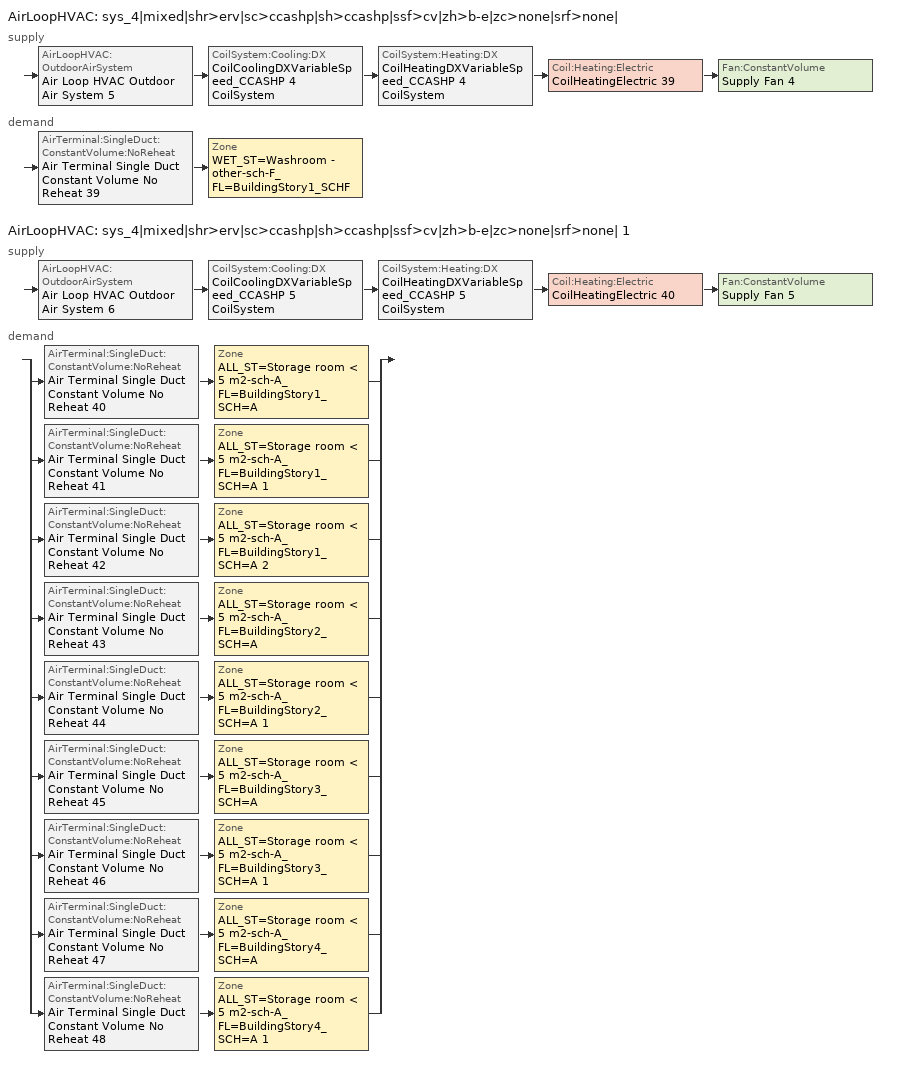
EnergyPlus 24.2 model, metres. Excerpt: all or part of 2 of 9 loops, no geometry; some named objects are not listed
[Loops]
AirLoopHVAC 'sys_4|mixed|shr>erv|sc>ccashp|sh>ccashp|ssf>cv|zh>b-e|zc>none|srf>none|'
 supply: AirLoopHVAC:OutdoorAirSystem 'Air Loop HVAC Outdoor Air System 5' > CoilSystem:Cooling:DX 'CoilCoolingDXVariableSpeed_CCASHP 4 CoilSystem' > CoilSystem:Heating:DX 'CoilHeatingDXVariableSpeed_CCASHP 4 CoilSystem' > Coil:Heating:Electric 'CoilHeatingElectric 39' > Fan:ConstantVolume 'Supply Fan 4'
 demand: AirTerminal:SingleDuct:ConstantVolume:NoReheat 'Air Terminal Single Duct Constant Volume No Reheat 39' > Zone 'WET_ST=Washroom - other-sch-F_FL=BuildingStory1_SCHF'
AirLoopHVAC 'sys_4|mixed|shr>erv|sc>ccashp|sh>ccashp|ssf>cv|zh>b-e|zc>none|srf>none| 1'
 supply: AirLoopHVAC:OutdoorAirSystem 'Air Loop HVAC Outdoor Air System 6' > CoilSystem:Cooling:DX 'CoilCoolingDXVariableSpeed_CCASHP 5 CoilSystem' > CoilSystem:Heating:DX 'CoilHeatingDXVariableSpeed_CCASHP 5 CoilSystem' > Coil:Heating:Electric 'CoilHeatingElectric 40' > Fan:ConstantVolume 'Supply Fan 5'
 demand: split
  | AirTerminal:SingleDuct:ConstantVolume:NoReheat 'Air Terminal Single Duct Constant Volume No Reheat 40' > Zone 'ALL_ST=Storage room < 5 m2-sch-A_FL=BuildingStory1_SCH=A'
  | AirTerminal:SingleDuct:ConstantVolume:NoReheat 'Air Terminal Single Duct Constant Volume No Reheat 41' > Zone 'ALL_ST=Storage room < 5 m2-sch-A_FL=BuildingStory1_SCH=A 1'
  | AirTerminal:SingleDuct:ConstantVolume:NoReheat 'Air Terminal Single Duct Constant Volume No Reheat 42' > Zone 'ALL_ST=Storage room < 5 m2-sch-A_FL=BuildingStory1_SCH=A 2'
  | AirTerminal:SingleDuct:ConstantVolume:NoReheat 'Air Terminal Single Duct Constant Volume No Reheat 43' > Zone 'ALL_ST=Storage room < 5 m2-sch-A_FL=BuildingStory2_SCH=A'
  | AirTerminal:SingleDuct:ConstantVolume:NoReheat 'Air Terminal Single Duct Constant Volume No Reheat 44' > Zone 'ALL_ST=Storage room < 5 m2-sch-A_FL=BuildingStory2_SCH=A 1'
  | AirTerminal:SingleDuct:ConstantVolume:NoReheat 'Air Terminal Single Duct Constant Volume No Reheat 45' > Zone 'ALL_ST=Storage room < 5 m2-sch-A_FL=BuildingStory3_SCH=A'
  | AirTerminal:SingleDuct:ConstantVolume:NoReheat 'Air Terminal Single Duct Constant Volume No Reheat 46' > Zone 'ALL_ST=Storage room < 5 m2-sch-A_FL=BuildingStory3_SCH=A 1'
  | AirTerminal:SingleDuct:ConstantVolume:NoReheat 'Air Terminal Single Duct Constant Volume No Reheat 47' > Zone 'ALL_ST=Storage room < 5 m2-sch-A_FL=BuildingStory4_SCH=A'
  | AirTerminal:SingleDuct:ConstantVolume:NoReheat 'Air Terminal Single Duct Constant Volume No Reheat 48' > Zone 'ALL_ST=Storage room < 5 m2-sch-A_FL=BuildingStory4_SCH=A 1'
[ZoneControl:Thermostat] Temperature Difference Between Cutout And Setpoint {deltaC}=0
Name | Zone or ZoneList | Control Type Schedule | Control 1
ALL_ST=Storage room < 5 m2-sch-A_FL=BuildingStory1_SCH=A Thermostat | ALL_ST=Storage room < 5 m2-sch-A_FL=BuildingStory1_SCH=A | ALL_ST=Storage room < 5 m2-sch-A_FL=BuildingStory1_SCH=A Thermostat Schedule | Space Function Storage room < 5 m2-sch-A Thermostat 21
ALL_ST=Storage room < 5 m2-sch-A_FL=BuildingStory1_SCH=A 1 Thermostat | ALL_ST=Storage room < 5 m2-sch-A_FL=BuildingStory1_SCH=A 1 | ALL_ST=Storage room < 5 m2-sch-A_FL=BuildingStory1_SCH=A 1 Thermostat Schedule | Space Function Storage room < 5 m2-sch-A Thermostat 24
ALL_ST=Storage room < 5 m2-sch-A_FL=BuildingStory1_SCH=A 2 Thermostat | ALL_ST=Storage room < 5 m2-sch-A_FL=BuildingStory1_SCH=A 2 | ALL_ST=Storage room < 5 m2-sch-A_FL=BuildingStory1_SCH=A 2 Thermostat Schedule | Space Function Storage room < 5 m2-sch-A Thermostat 27
ALL_ST=Storage room < 5 m2-sch-A_FL=BuildingStory2_SCH=A Thermostat | ALL_ST=Storage room < 5 m2-sch-A_FL=BuildingStory2_SCH=A | ALL_ST=Storage room < 5 m2-sch-A_FL=BuildingStory2_SCH=A Thermostat Schedule | Space Function Storage room < 5 m2-sch-A Thermostat 22
ALL_ST=Storage room < 5 m2-sch-A_FL=BuildingStory2_SCH=A 1 Thermostat | ALL_ST=Storage room < 5 m2-sch-A_FL=BuildingStory2_SCH=A 1 | ALL_ST=Storage room < 5 m2-sch-A_FL=BuildingStory2_SCH=A 1 Thermostat Schedule | Space Function Storage room < 5 m2-sch-A Thermostat 23
ALL_ST=Storage room < 5 m2-sch-A_FL=BuildingStory3_SCH=A Thermostat | ALL_ST=Storage room < 5 m2-sch-A_FL=BuildingStory3_SCH=A | ALL_ST=Storage room < 5 m2-sch-A_FL=BuildingStory3_SCH=A Thermostat Schedule | Space Function Storage room < 5 m2-sch-A Thermostat 19
ALL_ST=Storage room < 5 m2-sch-A_FL=BuildingStory3_SCH=A 1 Thermostat | ALL_ST=Storage room < 5 m2-sch-A_FL=BuildingStory3_SCH=A 1 | ALL_ST=Storage room < 5 m2-sch-A_FL=BuildingStory3_SCH=A 1 Thermostat Schedule | Space Function Storage room < 5 m2-sch-A Thermostat 25
ALL_ST=Storage room < 5 m2-sch-A_FL=BuildingStory4_SCH=A Thermostat | ALL_ST=Storage room < 5 m2-sch-A_FL=BuildingStory4_SCH=A | ALL_ST=Storage room < 5 m2-sch-A_FL=BuildingStory4_SCH=A Thermostat Schedule | Space Function Storage room < 5 m2-sch-A Thermostat 20
ALL_ST=Storage room < 5 m2-sch-A_FL=BuildingStory4_SCH=A 1 Thermostat | ALL_ST=Storage room < 5 m2-sch-A_FL=BuildingStory4_SCH=A 1 | ALL_ST=Storage room < 5 m2-sch-A_FL=BuildingStory4_SCH=A 1 Thermostat Schedule | Space Function Storage room < 5 m2-sch-A Thermostat 26
WET_ST=Washroom - other-sch-F_FL=BuildingStory1_SCHF Thermostat | WET_ST=Washroom - other-sch-F_FL=BuildingStory1_SCHF | WET_ST=Washroom - other-sch-F_FL=BuildingStory1_SCHF Thermostat Schedule | Space Function Washroom - other-sch-F Thermostat 3
[ThermostatSetpoint:DualSetpoint]
Name | Heating Setpoint Temperature Schedule | Cooling Setpoint Temperature Schedule
Space Function Storage room < 5 m2-sch-A Thermostat 21; Space Function Storage room < 5 m2-sch-A Thermostat 24; Space Function Storage room < 5 m2-sch-A Thermostat 27; Space Function Storage room < 5 m2-sch-A Thermostat 22; Space Function Storage room < 5 m2-sch-A Thermostat 23; Space Function Storage room < 5 m2-sch-A Thermostat 19; Space Function Storage room < 5 m2-sch-A Thermostat 25; Space Function Storage room < 5 m2-sch-A Thermostat 20; Space Function Storage room < 5 m2-sch-A Thermostat 26 | NECB-A-Thermostat Setpoint-Heating | NECB-A-Thermostat Setpoint-Cooling
Space Function Washroom - other-sch-F Thermostat 3 | NECB-F-Thermostat Setpoint-Heating | NECB-F-Thermostat Setpoint-Cooling
[AirTerminal:SingleDuct:ConstantVolume:NoReheat] Availability Schedule=Always On Discrete; Maximum Air Flow Rate {m3/s}=AutoSize
Air Terminal Single Duct Constant Volume No Reheat 40; Air Terminal Single Duct Constant Volume No Reheat 41; Air Terminal Single Duct Constant Volume No Reheat 42; Air Terminal Single Duct Constant Volume No Reheat 43; Air Terminal Single Duct Constant Volume No Reheat 44; Air Terminal Single Duct Constant Volume No Reheat 45; Air Terminal Single Duct Constant Volume No Reheat 46; Air Terminal Single Duct Constant Volume No Reheat 47; Air Terminal Single Duct Constant Volume No Reheat 48; Air Terminal Single Duct Constant Volume No Reheat 39
[ZoneHVAC:Baseboard:Convective:Electric] Availability Schedule=Always On Discrete; Heating Design Capacity {W}=Autosize; Efficiency=1
ZoneHVACBaseboardConvectiveElectric 39; ZoneHVACBaseboardConvectiveElectric 40; ZoneHVACBaseboardConvectiveElectric 41; ZoneHVACBaseboardConvectiveElectric 42; ZoneHVACBaseboardConvectiveElectric 43; ZoneHVACBaseboardConvectiveElectric 44; ZoneHVACBaseboardConvectiveElectric 45; ZoneHVACBaseboardConvectiveElectric 46; ZoneHVACBaseboardConvectiveElectric 47; ZoneHVACBaseboardConvectiveElectric 38
[Zone equipment]
ALL_ST=Storage room < 5 m2-sch-A_FL=BuildingStory1_SCH=A: Air Terminal Single Duct Constant Volume No Reheat 40, ZoneHVACBaseboardConvectiveElectric 39
ALL_ST=Storage room < 5 m2-sch-A_FL=BuildingStory1_SCH=A 1: Air Terminal Single Duct Constant Volume No Reheat 41, ZoneHVACBaseboardConvectiveElectric 40
ALL_ST=Storage room < 5 m2-sch-A_FL=BuildingStory1_SCH=A 2: Air Terminal Single Duct Constant Volume No Reheat 42, ZoneHVACBaseboardConvectiveElectric 41
ALL_ST=Storage room < 5 m2-sch-A_FL=BuildingStory2_SCH=A: Air Terminal Single Duct Constant Volume No Reheat 43, ZoneHVACBaseboardConvectiveElectric 42
ALL_ST=Storage room < 5 m2-sch-A_FL=BuildingStory2_SCH=A 1: Air Terminal Single Duct Constant Volume No Reheat 44, ZoneHVACBaseboardConvectiveElectric 43
ALL_ST=Storage room < 5 m2-sch-A_FL=BuildingStory3_SCH=A: Air Terminal Single Duct Constant Volume No Reheat 45, ZoneHVACBaseboardConvectiveElectric 44
ALL_ST=Storage room < 5 m2-sch-A_FL=BuildingStory3_SCH=A 1: Air Terminal Single Duct Constant Volume No Reheat 46, ZoneHVACBaseboardConvectiveElectric 45
ALL_ST=Storage room < 5 m2-sch-A_FL=BuildingStory4_SCH=A: Air Terminal Single Duct Constant Volume No Reheat 47, ZoneHVACBaseboardConvectiveElectric 46
ALL_ST=Storage room < 5 m2-sch-A_FL=BuildingStory4_SCH=A 1: Air Terminal Single Duct Constant Volume No Reheat 48, ZoneHVACBaseboardConvectiveElectric 47
WET_ST=Washroom - other-sch-F_FL=BuildingStory1_SCHF: Air Terminal Single Duct Constant Volume No Reheat 39, ZoneHVACBaseboardConvectiveElectric 38
[Sizing:Zone] Zone Cooling Design Supply Air Temperature Input Method=TemperatureDifference; Zone Cooling Design Supply Air Temperature {C}=13; Zone Cooling Design Supply Air Temperature Difference {deltaC}=11; Zone Heating Design Supply Air Temperature Input Method=TemperatureDifference; Zone Heating Design Supply Air Temperature {C}=43; Zone Heating Design Supply Air Temperature Difference {deltaC}=21; Zone Cooling Design Supply Air Humidity Ratio {kgWater/kgDryAir}=0.0085; Zone Heating Design Supply Air Humidity Ratio {kgWater/kgDryAir}=0.008; Zone Heating Sizing Factor=1.3; Zone Cooling Sizing Factor=1.1; Cooling Design Air Flow Method=DesignDay; Cooling Design Air Flow Rate {m3/s}=0; Cooling Minimum Air Flow per Zone Floor Area {m3/s-m2}=0.000762; Cooling Minimum Air Flow {m3/s}=0; Cooling Minimum Air Flow Fraction=0; Heating Design Air Flow Method=DesignDay; Heating Design Air Flow Rate {m3/s}=0; Heating Maximum Air Flow per Zone Floor Area {m3/s-m2}=0.002032; Heating Maximum Air Flow {m3/s}=0.141576; Heating Maximum Air Flow Fraction=0.3; Account for Dedicated Outdoor Air System=No; Zone Load Sizing Method=Sensible Load Only No Latent Load; Zone Latent Cooling Design Supply Air Humidity Ratio Input Method=HumidityRatioDifference; Zone Cooling Design Supply Air Humidity Ratio Difference {kgWater/kgDryAir}=0.005; Zone Latent Heating Design Supply Air Humidity Ratio Input Method=HumidityRatioDifference; Zone Humidification Design Supply Air Humidity Ratio Difference {kgWater/kgDryAir}=0.005; Type of Space Sum to Use=Coincident
Name | Design Specification Outdoor Air Object
ALL_ST=Storage room < 5 m2-sch-A_FL=BuildingStory1_SCH=A | ALL_ST=Storage room < 5 m2-sch-A_FL=BuildingStory1_SCH=A DSOA Space List
ALL_ST=Storage room < 5 m2-sch-A_FL=BuildingStory1_SCH=A 1 | ALL_ST=Storage room < 5 m2-sch-A_FL=BuildingStory1_SCH=A 1 DSOA Space List
ALL_ST=Storage room < 5 m2-sch-A_FL=BuildingStory1_SCH=A 2 | ALL_ST=Storage room < 5 m2-sch-A_FL=BuildingStory1_SCH=A 2 DSOA Space List
ALL_ST=Storage room < 5 m2-sch-A_FL=BuildingStory2_SCH=A | ALL_ST=Storage room < 5 m2-sch-A_FL=BuildingStory2_SCH=A DSOA Space List
ALL_ST=Storage room < 5 m2-sch-A_FL=BuildingStory2_SCH=A 1 | ALL_ST=Storage room < 5 m2-sch-A_FL=BuildingStory2_SCH=A 1 DSOA Space List
ALL_ST=Storage room < 5 m2-sch-A_FL=BuildingStory3_SCH=A | ALL_ST=Storage room < 5 m2-sch-A_FL=BuildingStory3_SCH=A DSOA Space List
ALL_ST=Storage room < 5 m2-sch-A_FL=BuildingStory3_SCH=A 1 | ALL_ST=Storage room < 5 m2-sch-A_FL=BuildingStory3_SCH=A 1 DSOA Space List
ALL_ST=Storage room < 5 m2-sch-A_FL=BuildingStory4_SCH=A | ALL_ST=Storage room < 5 m2-sch-A_FL=BuildingStory4_SCH=A DSOA Space List
ALL_ST=Storage room < 5 m2-sch-A_FL=BuildingStory4_SCH=A 1 | ALL_ST=Storage room < 5 m2-sch-A_FL=BuildingStory4_SCH=A 1 DSOA Space List
WET_ST=Washroom - other-sch-F_FL=BuildingStory1_SCHF | WET_ST=Washroom - other-sch-F_FL=BuildingStory1_SCHF DSOA Space List
[Controller:MechanicalVentilation] Demand Controlled Ventilation=No; System Outdoor Air Method=ZoneSum
Name | Availability Schedule | Zone or ZoneList Name 1 | Design Specification Outdoor Air Object Name 1 | Zone or ZoneList Name 2 | Design Specification Outdoor Air Object Name 2 | Zone or ZoneList Name 3 | Design Specification Outdoor Air Object Name 3 | Zone or ZoneList Name 4 | Design Specification Outdoor Air Object Name 4 | Zone or ZoneList Name 5 | Design Specification Outdoor Air Object Name 5 | Zone or ZoneList Name 6 | Design Specification Outdoor Air Object Name 6 | Zone or ZoneList Name 7 | Design Specification Outdoor Air Object Name 7 | Zone or ZoneList Name 8 | Design Specification Outdoor Air Object Name 8 | Zone or ZoneList Name 9 | Design Specification Outdoor Air Object Name 9
Controller Mechanical Ventilation 6 | sys_4|mixed|shr>none|sc>ccashp|sh>ccashp|ssf>cv|zh>b-e|zc>none|srf>none| 1 Occ Sch | ALL_ST=Storage room < 5 m2-sch-A_FL=BuildingStory1_SCH=A | Space Function Storage room < 5 m2-sch-A Ventilation | ALL_ST=Storage room < 5 m2-sch-A_FL=BuildingStory1_SCH=A 1 | Space Function Storage room < 5 m2-sch-A Ventilation | ALL_ST=Storage room < 5 m2-sch-A_FL=BuildingStory1_SCH=A 2 | Space Function Storage room < 5 m2-sch-A Ventilation | ALL_ST=Storage room < 5 m2-sch-A_FL=BuildingStory2_SCH=A | Space Function Storage room < 5 m2-sch-A Ventilation | ALL_ST=Storage room < 5 m2-sch-A_FL=BuildingStory2_SCH=A 1 | Space Function Storage room < 5 m2-sch-A Ventilation | ALL_ST=Storage room < 5 m2-sch-A_FL=BuildingStory3_SCH=A | Space Function Storage room < 5 m2-sch-A Ventilation | ALL_ST=Storage room < 5 m2-sch-A_FL=BuildingStory3_SCH=A 1 | Space Function Storage room < 5 m2-sch-A Ventilation | ALL_ST=Storage room < 5 m2-sch-A_FL=BuildingStory4_SCH=A | Space Function Storage room < 5 m2-sch-A Ventilation | ALL_ST=Storage room < 5 m2-sch-A_FL=BuildingStory4_SCH=A 1 | Space Function Storage room < 5 m2-sch-A Ventilation
Controller Mechanical Ventilation 5 | sys_4|mixed|shr>none|sc>ccashp|sh>ccashp|ssf>cv|zh>b-e|zc>none|srf>none| Occ Sch | WET_ST=Washroom - other-sch-F_FL=BuildingStory1_SCHF | Space Function Washroom - other-sch-F Ventilation
[DesignSpecification:OutdoorAir] Outdoor Air Method=Sum; Outdoor Air Flow per Zone {m3/s}=0; Outdoor Air Flow Air Changes per Hour {1/hr}=0
Name | Outdoor Air Flow per Person {m3/s-person} | Outdoor Air Flow per Zone Floor Area {m3/s-m2}
Space Function Storage room < 5 m2-sch-A Ventilation | 0.00507815 | 0.0003048
Space Function Washroom - other-sch-F Ventilation | 0 | 0.00508
[DesignSpecification:OutdoorAir:SpaceList]
Name | Space Name 1 | Space Design Specification Outdoor Air Object Name 1
ALL_ST=Storage room < 5 m2-sch-A_FL=BuildingStory1_SCH=A DSOA Space List | LaundryRoomFlr1 | Space Function Storage room < 5 m2-sch-A Ventilation
ALL_ST=Storage room < 5 m2-sch-A_FL=BuildingStory1_SCH=A 1 DSOA Space List | FrontStorageFlr1 | Space Function Storage room < 5 m2-sch-A Ventilation
ALL_ST=Storage room < 5 m2-sch-A_FL=BuildingStory1_SCH=A 2 DSOA Space List | RearStorageFlr1 | Space Function Storage room < 5 m2-sch-A Ventilation
ALL_ST=Storage room < 5 m2-sch-A_FL=BuildingStory2_SCH=A DSOA Space List | RearStorageFlr2 | Space Function Storage room < 5 m2-sch-A Ventilation
ALL_ST=Storage room < 5 m2-sch-A_FL=BuildingStory2_SCH=A 1 DSOA Space List | FrontStorageFlr2 | Space Function Storage room < 5 m2-sch-A Ventilation
ALL_ST=Storage room < 5 m2-sch-A_FL=BuildingStory3_SCH=A DSOA Space List | FrontStorageFlr3 | Space Function Storage room < 5 m2-sch-A Ventilation
ALL_ST=Storage room < 5 m2-sch-A_FL=BuildingStory3_SCH=A 1 DSOA Space List | RearStorageFlr3 | Space Function Storage room < 5 m2-sch-A Ventilation
ALL_ST=Storage room < 5 m2-sch-A_FL=BuildingStory4_SCH=A DSOA Space List | FrontStorageFlr4 | Space Function Storage room < 5 m2-sch-A Ventilation
ALL_ST=Storage room < 5 m2-sch-A_FL=BuildingStory4_SCH=A 1 DSOA Space List | RearStorageFlr4 | Space Function Storage room < 5 m2-sch-A Ventilation
WET_ST=Washroom - other-sch-F_FL=BuildingStory1_SCHF DSOA Space List | RestroomFlr1 | Space Function Washroom - other-sch-F Ventilation
[Coil:Heating:Electric] Availability Schedule=Always On Discrete; Efficiency=1; Nominal Capacity {W}=Autosize
CoilHeatingElectric 39; CoilHeatingElectric 40
[AirLoopHVAC] Design Supply Air Flow Rate {m3/s}=AutoSize; Design Return Air Flow Fraction of Supply Air Flow=1
sys_4|mixed|shr>erv|sc>ccashp|sh>ccashp|ssf>cv|zh>b-e|zc>none|srf>none|; sys_4|mixed|shr>erv|sc>ccashp|sh>ccashp|ssf>cv|zh>b-e|zc>none|srf>none| 1
[Sizing:System] Type of Load to Size On=Sensible; Design Outdoor Air Flow Rate {m3/s}=Autosize; Central Heating Maximum System Air Flow Ratio=1; Preheat Design Temperature {C}=7; Preheat Design Humidity Ratio {kgWater/kgDryAir}=0.008; Precool Design Temperature {C}=13; Precool Design Humidity Ratio {kgWater/kgDryAir}=0.008; Central Cooling Design Supply Air Temperature {C}=13; Central Heating Design Supply Air Temperature {C}=43; Type of Zone Sum to Use=NonCoincident; 100% Outdoor Air in Cooling=No; 100% Outdoor Air in Heating=No; Central Cooling Design Supply Air Humidity Ratio {kgWater/kgDryAir}=0.0085; Central Heating Design Supply Air Humidity Ratio {kgWater/kgDryAir}=0.008; Cooling Supply Air Flow Rate Method=DesignDay; Cooling Supply Air Flow Rate {m3/s}=0; Cooling Supply Air Flow Rate Per Floor Area {m3/s-m2}=0.00996765; Cooling Fraction of Autosized Cooling Supply Air Flow Rate=1; Cooling Supply Air Flow Rate Per Unit Cooling Capacity {m3/s-W}=3.94755e-05; Heating Supply Air Flow Rate Method=DesignDay; Heating Supply Air Flow Rate {m3/s}=0; Heating Supply Air Flow Rate Per Floor Area {m3/s-m2}=0.00996765; Heating Fraction of Autosized Heating Supply Air Flow Rate=1; Heating Fraction of Autosized Cooling Supply Air Flow Rate=1; Heating Supply Air Flow Rate Per Unit Heating Capacity {m3/s-W}=3.15882e-05; System Outdoor Air Method=ZoneSum; Zone Maximum Outdoor Air Fraction=1; Cooling Design Capacity Method=CoolingDesignCapacity; Cooling Design Capacity {W}=Autosize; Cooling Design Capacity Per Floor Area {W/m2}=234.7; Fraction of Autosized Cooling Design Capacity=1; Heating Design Capacity Method=HeatingDesignCapacity; Heating Design Capacity {W}=Autosize; Heating Design Capacity Per Floor Area {W/m2}=157; Fraction of Autosized Heating Design Capacity=1; Central Cooling Capacity Control Method=OnOff; Occupant Diversity=Autosize
sys_4|mixed|shr>erv|sc>ccashp|sh>ccashp|ssf>cv|zh>b-e|zc>none|srf>none|; sys_4|mixed|shr>erv|sc>ccashp|sh>ccashp|ssf>cv|zh>b-e|zc>none|srf>none| 1
[Controller:OutdoorAir] Minimum Outdoor Air Flow Rate {m3/s}=Autosize; Maximum Outdoor Air Flow Rate {m3/s}=Autosize; Economizer Control Action Type=ModulateFlow; Lockout Type=NoLockout; Minimum Limit Type=FixedMinimum; High Humidity Control=No; High Humidity Outdoor Air Flow Ratio=1; Control High Indoor Humidity Based on Outdoor Humidity Ratio=Yes; Heat Recovery Bypass Control Type=BypassWhenOAFlowGreaterThanMinimum; Economizer Operation Staging=InterlockedWithMechanicalCooling
Name | Economizer Control Type | Economizer Maximum Limit Dry-Bulb Temperature {C} | Economizer Maximum Limit Enthalpy {J/kg} | Economizer Minimum Limit Dry-Bulb Temperature {C} | Minimum Outdoor Air Schedule | Mechanical Ventilation Controller
Controller Outdoor Air 5 | NoEconomizer | 28 | 64000 | -100 | sys_4|mixed|shr>none|sc>ccashp|sh>ccashp|ssf>cv|zh>b-e|zc>none|srf>none| Occ Sch | Controller Mechanical Ventilation 5
Controller Outdoor Air 6 | DifferentialEnthalpy |  |  |  | sys_4|mixed|shr>none|sc>ccashp|sh>ccashp|ssf>cv|zh>b-e|zc>none|srf>none| 1 Occ Sch | Controller Mechanical Ventilation 6
[HeatExchanger:AirToAir:SensibleAndLatent] Availability Schedule=Always On Discrete; Nominal Supply Air Flow Rate {m3/s}=Autosize; Sensible Effectiveness at 100% Heating Air Flow=0.5; Latent Effectiveness at 100% Heating Air Flow=0.5; Sensible Effectiveness at 100% Cooling Air Flow=0.5; Latent Effectiveness at 100% Cooling Air Flow=0.5; Supply Air Outlet Temperature Control=Yes; Heat Exchanger Type=Rotary; Frost Control Type=ExhaustOnly; Threshold Temperature {C}=-23.3; Initial Defrost Time Fraction=0.167; Rate of Defrost Time Fraction Increase {1/K}=1.44; Economizer Lockout=Yes
Name | Nominal Electric Power {W} | Sensible Effectiveness of Heating Air Flow Curve | Latent Effectiveness of Heating Air Flow Curve | Sensible Effectiveness of Cooling Air Flow Curve | Latent Effectiveness of Cooling Air Flow Curve
sys_4|mixed|shr>none|sc>ccashp|sh>ccashp|ssf>cv|zh>b-e|zc>none|srf>none| ERV | 168.865 | sys_4|mixed|shr>none|sc>ccashp|sh>ccashp|ssf>cv|zh>b-e|zc>none|srf>none| ERV_SensHeatEff 1 | sys_4|mixed|shr>none|sc>ccashp|sh>ccashp|ssf>cv|zh>b-e|zc>none|srf>none| ERV_LatHeatEff 1 | sys_4|mixed|shr>none|sc>ccashp|sh>ccashp|ssf>cv|zh>b-e|zc>none|srf>none| ERV_SensCoolEff 1 | sys_4|mixed|shr>none|sc>ccashp|sh>ccashp|ssf>cv|zh>b-e|zc>none|srf>none| ERV_LatCoolEff 1
sys_4|mixed|shr>none|sc>ccashp|sh>ccashp|ssf>cv|zh>b-e|zc>none|srf>none| 1 ERV | 108.246 | sys_4|mixed|shr>none|sc>ccashp|sh>ccashp|ssf>cv|zh>b-e|zc>none|srf>none| 1 ERV_SensHeatEff 1 | sys_4|mixed|shr>none|sc>ccashp|sh>ccashp|ssf>cv|zh>b-e|zc>none|srf>none| 1 ERV_LatHeatEff 1 | sys_4|mixed|shr>none|sc>ccashp|sh>ccashp|ssf>cv|zh>b-e|zc>none|srf>none| 1 ERV_SensCoolEff 1 | sys_4|mixed|shr>none|sc>ccashp|sh>ccashp|ssf>cv|zh>b-e|zc>none|srf>none| 1 ERV_LatCoolEff 1
[SetpointManager:OutdoorAirPretreat] Control Variable=Temperature; Minimum Setpoint Temperature {C}=-99; Maximum Setpoint Temperature {C}=99; Minimum Setpoint Humidity Ratio {kgWater/kgDryAir}=1e-05; Maximum Setpoint Humidity Ratio {kgWater/kgDryAir}=1
Name | Setpoint Node or NodeList
Setpoint Manager Outdoor Air Pretreat 5 | sys_4|mixed|shr>none|sc>ccashp|sh>ccashp|ssf>cv|zh>b-e|zc>none|srf>none| ERV Primary Outlet Air Node
Setpoint Manager Outdoor Air Pretreat 6 | sys_4|mixed|shr>none|sc>ccashp|sh>ccashp|ssf>cv|zh>b-e|zc>none|srf>none| 1 ERV Primary Outlet Air Node
[SetpointManager:MixedAir] Control Variable=Temperature
Name | Setpoint Node or NodeList
sys_4|mixed|shr>erv|sc>ccashp|sh>ccashp|ssf>cv|zh>b-e|zc>none|srf>none| Mixed Air Node OS Default SPM | sys_4|mixed|shr>erv|sc>ccashp|sh>ccashp|ssf>cv|zh>b-e|zc>none|srf>none| Mixed Air Node
CoilCoolingDXVariableSpeed_CCASHP 4 Outlet Air Node OS Default SPM | CoilCoolingDXVariableSpeed_CCASHP 4 Outlet Air Node
CoilHeatingDXVariableSpeed_CCASHP 4 Outlet Air Node OS Default SPM | CoilHeatingDXVariableSpeed_CCASHP 4 Outlet Air Node
CoilHeatingElectric 39 Outlet Air Node OS Default SPM | CoilHeatingElectric 39 Outlet Air Node
sys_4|mixed|shr>erv|sc>ccashp|sh>ccashp|ssf>cv|zh>b-e|zc>none|srf>none| 1 Mixed Air Node OS Default SPM | sys_4|mixed|shr>erv|sc>ccashp|sh>ccashp|ssf>cv|zh>b-e|zc>none|srf>none| 1 Mixed Air Node
CoilCoolingDXVariableSpeed_CCASHP 5 Outlet Air Node OS Default SPM | CoilCoolingDXVariableSpeed_CCASHP 5 Outlet Air Node
CoilHeatingDXVariableSpeed_CCASHP 5 Outlet Air Node OS Default SPM | CoilHeatingDXVariableSpeed_CCASHP 5 Outlet Air Node
CoilHeatingElectric 40 Outlet Air Node OS Default SPM | CoilHeatingElectric 40 Outlet Air Node
[CoilSystem:Cooling:DX]
Name | Cooling Coil
CoilCoolingDXVariableSpeed_CCASHP 4 CoilSystem | CoilCoolingDXVariableSpeed_CCASHP 4
CoilCoolingDXVariableSpeed_CCASHP 5 CoilSystem | CoilCoolingDXVariableSpeed_CCASHP 5
[Coil:Cooling:DX:VariableSpeed] Number of Speeds=1; Nominal Speed Level=1; Rated Air Flow Rate At Selected Nominal Speed Level {m3/s}=AutoSize; Nominal Time for Condensate to Begin Leaving the Coil {s}=0; Initial Moisture Evaporation Rate Divided by Steady-State AC Latent Capacity=0; Maximum Cycling Rate {cycles/hr}=2.5; Latent Capacity Time Constant {s}=60; Fan Delay Time {s}=60; Energy Part Load Fraction Curve=Mitsubishi Hyper Heating VRF Outdoor Unit CPLFFPLR curve; Condenser Type=AirCooled; Evaporative Condenser Pump Rated Power Consumption {W}=0; Crankcase Heater Capacity {W}=1e-06; Maximum Outdoor Dry-Bulb Temperature for Crankcase Heater Operation {C}=10; Minimum Outdoor Dry-Bulb Temperature for Compressor Operation {C}=-25; Basin Heater Capacity {W/K}=0; Basin Heater Setpoint Temperature {C}=2; Speed Reference Unit Gross Rated Total Cooling Capacity 1 {W}=8914.19; Speed Reference Unit Gross Rated Sensible Heat Ratio 1=0.79; Speed Reference Unit Rated Air Flow Rate 1 {m3/s}=0.944; Speed Rated Evaporator Fan Power Per Volume Flow Rate 2017 1 {W/(m3/s)}=773.3; Speed Rated Evaporator Fan Power Per Volume Flow Rate 2023 1 {W/(m3/s)}=934.4; Speed Total Cooling Capacity Function of Temperature Curve Name 1=Mitsubishi Hyper Heating VRF Outdoor Unit CCAPFT curve; Speed Total Cooling Capacity Function of Air Flow Fraction Curve Name 1=Mitsubishi Hyper Heating VRF Outdoor Unit CCAPFFF curve; Speed Energy Input Ratio Function of Temperature Curve Name 1=Mitsubishi Hyper Heating VRF Outdoor Unit CEIRFT curve; Speed Energy Input Ratio Function of Air Flow Fraction Curve Name 1=Mitsubishi Hyper Heating VRF Outdoor Unit CEIRFFF curve
Name | Gross Rated Total Cooling Capacity At Selected Nominal Speed Level {W} | Speed Reference Unit Gross Rated Cooling COP 1 {W/W}
CoilCoolingDXVariableSpeed_CCASHP 4 | 6292.68 | 3.96
CoilCoolingDXVariableSpeed_CCASHP 5 | 26542.8 | 4.73
[CoilSystem:Heating:DX]
Name | Heating Coil
CoilHeatingDXVariableSpeed_CCASHP 4 CoilSystem | CoilHeatingDXVariableSpeed_CCASHP 4
CoilHeatingDXVariableSpeed_CCASHP 5 CoilSystem | CoilHeatingDXVariableSpeed_CCASHP 5
[Coil:Heating:DX:VariableSpeed] Number of Speeds=1; Nominal Speed Level=1; Rated Air Flow Rate At Selected Nominal Speed Level {m3/s}=AutoSize; Energy Part Load Fraction Curve=Mitsubishi Hyper Heating VRF Outdoor Unit HPLFFPLR curve; Defrost Energy Input Ratio Function of Temperature Curve=Mitsubishi Hyper Heating VRF Outdoor Unit Defrost HEIRFT curve; Minimum Outdoor Dry-Bulb Temperature for Compressor Operation {C}=-25; Maximum Outdoor Dry-Bulb Temperature for Defrost Operation {C}=5; Crankcase Heater Capacity {W}=1e-06; Maximum Outdoor Dry-Bulb Temperature for Crankcase Heater Operation {C}=10; Defrost Strategy=ReverseCycle; Defrost Control=OnDemand; Defrost Time Period Fraction=0.166667; Resistive Defrost Heater Capacity {W}=AutoSize; Speed Reference Unit Gross Rated Heating Capacity 1 {W}=9124.85; Speed Reference Unit Rated Air Flow Rate 1 {m3/s}=0.653; Speed Rated Supply Air Fan Power Per Volume Flow Rate 2017 1 {W/(m3/s)}=773.3; Speed Rated Supply Air Fan Power Per Volume Flow Rate 2023 1 {W/(m3/s)}=934.4; Speed Heating Capacity Function of Temperature Curve Name 1=Mitsubishi Hyper Heating VRF Outdoor Unit HCAPFT curve; Speed Total  Heating Capacity Function of Air Flow Fraction Curve Name 1=Mitsubishi Hyper Heating VRF Outdoor Unit HCAPFFF curve; Speed Energy Input Ratio Function of Temperature Curve Name 1=Mitsubishi Hyper Heating VRF Outdoor Unit HEIRFT curve; Speed Energy Input Ratio Function of Air Flow Fraction Curve Name 1=Mitsubishi Hyper Heating VRF Outdoor Unit HEIRFFF curve
Name | Rated Heating Capacity At Selected Nominal Speed Level {W} | Speed Reference Unit Gross Rated Heating COP 1 {W/W}
CoilHeatingDXVariableSpeed_CCASHP 4 | 6292.68 | 4.26071
CoilHeatingDXVariableSpeed_CCASHP 5 | 26542.8 | 4.88233
[Fan:ConstantVolume] Fan Total Efficiency=0.39975; Pressure Rise {Pa}=640; Maximum Flow Rate {m3/s}=AutoSize; Motor Efficiency=0.615; Motor In Airstream Fraction=1
Name | Availability Schedule
Supply Fan 4 | sys_4|mixed|shr>none|sc>ccashp|sh>ccashp|ssf>cv|zh>b-e|zc>none|srf>none| Occ Sch
Supply Fan 5 | sys_4|mixed|shr>none|sc>ccashp|sh>ccashp|ssf>cv|zh>b-e|zc>none|srf>none| 1 Occ Sch
[SetpointManager:SingleZone:Reheat] Control Variable=Temperature; Minimum Supply Air Temperature {C}=13; Maximum Supply Air Temperature {C}=43
Name | Control Zone | Setpoint Node or NodeList
Setpoint Manager Single Zone Reheat 4 | WET_ST=Washroom - other-sch-F_FL=BuildingStory1_SCHF | sys_4|mixed|shr>erv|sc>ccashp|sh>ccashp|ssf>cv|zh>b-e|zc>none|srf>none| Supply Outlet Node
Setpoint Manager Single Zone Reheat 5 | ALL_ST=Storage room < 5 m2-sch-A_FL=BuildingStory3_SCH=A | sys_4|mixed|shr>erv|sc>ccashp|sh>ccashp|ssf>cv|zh>b-e|zc>none|srf>none| 1 Supply Outlet Node
[Schedule:Day:Interval]
NECB-A-Thermostat Setpoint-Heating Sun|Hol Day; NECB-A-Thermostat Setpoint-Heating Sat Day: No, 24:00, 18
NECB-A-Thermostat Setpoint-Heating Default|Wkdy Day; NECB-A-Thermostat Setpoint-Heating Default: No, 06:00, 18, 07:00, 20, 21:00, 22, 24:00, 18
NECB-A-Thermostat Setpoint-Cooling Sun|Hol Day; NECB-A-Thermostat Setpoint-Cooling Sat Day: No, 24:00, 35
NECB-A-Thermostat Setpoint-Cooling Default|Wkdy Day; NECB-A-Thermostat Setpoint-Cooling Default: No, 06:00, 35, 21:00, 24, 24:00, 35
Schedule Day 20; Schedule Day 19: No, 24:00, 0
sys_4|mixed|shr>none|sc>ccashp|sh>ccashp|ssf>cv|zh>b-e|zc>none|srf>none| 1 Occ Sch Default: No, 08:00, 0, 19:00, 1, 24:00, 0
sys_4|mixed|shr>none|sc>ccashp|sh>ccashp|ssf>cv|zh>b-e|zc>none|srf>none| 1 Occ Sch Summer Design Day; sys_4|mixed|shr>none|sc>ccashp|sh>ccashp|ssf>cv|zh>b-e|zc>none|srf>none| 1 Occ Sch Winter Design Day; sys_4|mixed|shr>none|sc>ccashp|sh>ccashp|ssf>cv|zh>b-e|zc>none|srf>none| Occ Sch Summer Design Day; sys_4|mixed|shr>none|sc>ccashp|sh>ccashp|ssf>cv|zh>b-e|zc>none|srf>none| Occ Sch Winter Design Day: No, 24:00, 1
NECB-F-Thermostat Setpoint-Heating Sun|Hol Day; NECB-F-Thermostat Setpoint-Heating Default|Wkdy Day; NECB-F-Thermostat Setpoint-Heating Sat Day; NECB-F-Thermostat Setpoint-Heating Default: No, 01:00, 22, 07:00, 18, 08:00, 20, 24:00, 22
NECB-F-Thermostat Setpoint-Cooling Sun|Hol Day; NECB-F-Thermostat Setpoint-Cooling Default|Wkdy Day; NECB-F-Thermostat Setpoint-Cooling Sat Day; NECB-F-Thermostat Setpoint-Cooling Default: No, 24:00, 24
Schedule Day 18; sys_4|mixed|shr>none|sc>ccashp|sh>ccashp|ssf>cv|zh>b-e|zc>none|srf>none| Occ Sch Default; Schedule Day 17: No, 10:00, 1, 16:00, 0, 24:00, 1
[Schedule:Week:Daily]
NECB-A-Thermostat Setpoint-Heating Week Rule - Jan1-Dec31: NECB-A-Thermostat Setpoint-Heating Sun|Hol Day, NECB-A-Thermostat Setpoint-Heating Default|Wkdy Day, NECB-A-Thermostat Setpoint-Heating Default|Wkdy Day, NECB-A-Thermostat Setpoint-Heating Default|Wkdy Day, NECB-A-Thermostat Setpoint-Heating Default|Wkdy Day, NECB-A-Thermostat Setpoint-Heating Default|Wkdy Day, NECB-A-Thermostat Setpoint-Heating Sat Day, NECB-A-Thermostat Setpoint-Heating Default, NECB-A-Thermostat Setpoint-Heating Default, NECB-A-Thermostat Setpoint-Heating Default, NECB-A-Thermostat Setpoint-Heating Default, NECB-A-Thermostat Setpoint-Heating Default
NECB-A-Thermostat Setpoint-Cooling Week Rule - Jan1-Dec31: NECB-A-Thermostat Setpoint-Cooling Sun|Hol Day, NECB-A-Thermostat Setpoint-Cooling Default|Wkdy Day, NECB-A-Thermostat Setpoint-Cooling Default|Wkdy Day, NECB-A-Thermostat Setpoint-Cooling Default|Wkdy Day, NECB-A-Thermostat Setpoint-Cooling Default|Wkdy Day, NECB-A-Thermostat Setpoint-Cooling Default|Wkdy Day, NECB-A-Thermostat Setpoint-Cooling Sat Day, NECB-A-Thermostat Setpoint-Cooling Default, NECB-A-Thermostat Setpoint-Cooling Default, NECB-A-Thermostat Setpoint-Cooling Default, NECB-A-Thermostat Setpoint-Cooling Default, NECB-A-Thermostat Setpoint-Cooling Default
sys_4|mixed|shr>none|sc>ccashp|sh>ccashp|ssf>cv|zh>b-e|zc>none|srf>none| 1 Occ Sch Week Rule - Jan1-Dec31: Schedule Day 20, sys_4|mixed|shr>none|sc>ccashp|sh>ccashp|ssf>cv|zh>b-e|zc>none|srf>none| 1 Occ Sch Default, sys_4|mixed|shr>none|sc>ccashp|sh>ccashp|ssf>cv|zh>b-e|zc>none|srf>none| 1 Occ Sch Default, sys_4|mixed|shr>none|sc>ccashp|sh>ccashp|ssf>cv|zh>b-e|zc>none|srf>none| 1 Occ Sch Default, sys_4|mixed|shr>none|sc>ccashp|sh>ccashp|ssf>cv|zh>b-e|zc>none|srf>none| 1 Occ Sch Default, sys_4|mixed|shr>none|sc>ccashp|sh>ccashp|ssf>cv|zh>b-e|zc>none|srf>none| 1 Occ Sch Default, Schedule Day 19, sys_4|mixed|shr>none|sc>ccashp|sh>ccashp|ssf>cv|zh>b-e|zc>none|srf>none| 1 Occ Sch Default, sys_4|mixed|shr>none|sc>ccashp|sh>ccashp|ssf>cv|zh>b-e|zc>none|srf>none| 1 Occ Sch Summer Design Day, sys_4|mixed|shr>none|sc>ccashp|sh>ccashp|ssf>cv|zh>b-e|zc>none|srf>none| 1 Occ Sch Winter Design Day, sys_4|mixed|shr>none|sc>ccashp|sh>ccashp|ssf>cv|zh>b-e|zc>none|srf>none| 1 Occ Sch Default, sys_4|mixed|shr>none|sc>ccashp|sh>ccashp|ssf>cv|zh>b-e|zc>none|srf>none| 1 Occ Sch Default
NECB-F-Thermostat Setpoint-Heating Week Rule - Jan1-Dec31: NECB-F-Thermostat Setpoint-Heating Sun|Hol Day, NECB-F-Thermostat Setpoint-Heating Default|Wkdy Day, NECB-F-Thermostat Setpoint-Heating Default|Wkdy Day, NECB-F-Thermostat Setpoint-Heating Default|Wkdy Day, NECB-F-Thermostat Setpoint-Heating Default|Wkdy Day, NECB-F-Thermostat Setpoint-Heating Default|Wkdy Day, NECB-F-Thermostat Setpoint-Heating Sat Day, NECB-F-Thermostat Setpoint-Heating Default, NECB-F-Thermostat Setpoint-Heating Default, NECB-F-Thermostat Setpoint-Heating Default, NECB-F-Thermostat Setpoint-Heating Default, NECB-F-Thermostat Setpoint-Heating Default
NECB-F-Thermostat Setpoint-Cooling Week Rule - Jan1-Dec31: NECB-F-Thermostat Setpoint-Cooling Sun|Hol Day, NECB-F-Thermostat Setpoint-Cooling Default|Wkdy Day, NECB-F-Thermostat Setpoint-Cooling Default|Wkdy Day, NECB-F-Thermostat Setpoint-Cooling Default|Wkdy Day, NECB-F-Thermostat Setpoint-Cooling Default|Wkdy Day, NECB-F-Thermostat Setpoint-Cooling Default|Wkdy Day, NECB-F-Thermostat Setpoint-Cooling Sat Day, NECB-F-Thermostat Setpoint-Cooling Default, NECB-F-Thermostat Setpoint-Cooling Default, NECB-F-Thermostat Setpoint-Cooling Default, NECB-F-Thermostat Setpoint-Cooling Default, NECB-F-Thermostat Setpoint-Cooling Default
sys_4|mixed|shr>none|sc>ccashp|sh>ccashp|ssf>cv|zh>b-e|zc>none|srf>none| Occ Sch Week Rule - Jan1-Dec31: Schedule Day 18, sys_4|mixed|shr>none|sc>ccashp|sh>ccashp|ssf>cv|zh>b-e|zc>none|srf>none| Occ Sch Default, sys_4|mixed|shr>none|sc>ccashp|sh>ccashp|ssf>cv|zh>b-e|zc>none|srf>none| Occ Sch Default, sys_4|mixed|shr>none|sc>ccashp|sh>ccashp|ssf>cv|zh>b-e|zc>none|srf>none| Occ Sch Default, sys_4|mixed|shr>none|sc>ccashp|sh>ccashp|ssf>cv|zh>b-e|zc>none|srf>none| Occ Sch Default, sys_4|mixed|shr>none|sc>ccashp|sh>ccashp|ssf>cv|zh>b-e|zc>none|srf>none| Occ Sch Default, Schedule Day 17, sys_4|mixed|shr>none|sc>ccashp|sh>ccashp|ssf>cv|zh>b-e|zc>none|srf>none| Occ Sch Default, sys_4|mixed|shr>none|sc>ccashp|sh>ccashp|ssf>cv|zh>b-e|zc>none|srf>none| Occ Sch Summer Design Day, sys_4|mixed|shr>none|sc>ccashp|sh>ccashp|ssf>cv|zh>b-e|zc>none|srf>none| Occ Sch Winter Design Day, sys_4|mixed|shr>none|sc>ccashp|sh>ccashp|ssf>cv|zh>b-e|zc>none|srf>none| Occ Sch Default, sys_4|mixed|shr>none|sc>ccashp|sh>ccashp|ssf>cv|zh>b-e|zc>none|srf>none| Occ Sch Default
[Schedule:Year]
NECB-A-Thermostat Setpoint-Heating: NECB-A-Thermostat Setpoint-Heating Week Rule - Jan1-Dec31, 1, 1, 12, 31
NECB-A-Thermostat Setpoint-Cooling: NECB-A-Thermostat Setpoint-Cooling Week Rule - Jan1-Dec31, 1, 1, 12, 31
sys_4|mixed|shr>none|sc>ccashp|sh>ccashp|ssf>cv|zh>b-e|zc>none|srf>none| 1 Occ Sch: sys_4|mixed|shr>none|sc>ccashp|sh>ccashp|ssf>cv|zh>b-e|zc>none|srf>none| 1 Occ Sch Week Rule - Jan1-Dec31, 1, 1, 12, 31
NECB-F-Thermostat Setpoint-Heating: NECB-F-Thermostat Setpoint-Heating Week Rule - Jan1-Dec31, 1, 1, 12, 31
NECB-F-Thermostat Setpoint-Cooling: NECB-F-Thermostat Setpoint-Cooling Week Rule - Jan1-Dec31, 1, 1, 12, 31
sys_4|mixed|shr>none|sc>ccashp|sh>ccashp|ssf>cv|zh>b-e|zc>none|srf>none| Occ Sch: sys_4|mixed|shr>none|sc>ccashp|sh>ccashp|ssf>cv|zh>b-e|zc>none|srf>none| Occ Sch Week Rule - Jan1-Dec31, 1, 1, 12, 31
[Schedule:Compact]
ALL_ST=Storage room < 5 m2-sch-A_FL=BuildingStory1_SCH=A Thermostat Schedule; ALL_ST=Storage room < 5 m2-sch-A_FL=BuildingStory1_SCH=A 1 Thermostat Schedule; ALL_ST=Storage room < 5 m2-sch-A_FL=BuildingStory1_SCH=A 2 Thermostat Schedule; ALL_ST=Storage room < 5 m2-sch-A_FL=BuildingStory2_SCH=A Thermostat Schedule; ALL_ST=Storage room < 5 m2-sch-A_FL=BuildingStory2_SCH=A 1 Thermostat Schedule; ALL_ST=Storage room < 5 m2-sch-A_FL=BuildingStory3_SCH=A Thermostat Schedule; ALL_ST=Storage room < 5 m2-sch-A_FL=BuildingStory3_SCH=A 1 Thermostat Schedule; ALL_ST=Storage room < 5 m2-sch-A_FL=BuildingStory4_SCH=A Thermostat Schedule; ALL_ST=Storage room < 5 m2-sch-A_FL=BuildingStory4_SCH=A 1 Thermostat Schedule; WET_ST=Washroom - other-sch-F_FL=BuildingStory1_SCHF Thermostat Schedule: Through: 12/31, For: AllDays, Until: 24:00, 4
[Schedule:Constant]
Always On Discrete: Hourly Value=1
[Curve:Biquadratic] Minimum Value of x {BasedOnField A2}=15
Name | Coefficient1 Constant | Coefficient2 x | Coefficient3 x**2 | Coefficient4 y | Coefficient5 y**2 | Coefficient6 x*y | Maximum Value of x {BasedOnField A2} | Minimum Value of y {BasedOnField A3} | Maximum Value of y {BasedOnField A3}
Mitsubishi Hyper Heating VRF Outdoor Unit CCAPFT curve | 0.041806 | 0.0640406 | -0.000556932 | 0.00840778 | -0.00010814 | -0.000333479 | 24 | -5 | 43
Mitsubishi Hyper Heating VRF Outdoor Unit CEIRFT curve | 1.51115 | -0.0599811 | 0.000969596 | -0.00845921 | 0.000389855 | 0.000125837 | 24 | -5 | 43
Mitsubishi Hyper Heating VRF Outdoor Unit HCAPFT curve | 1.04243 | 0.0320234 | -0.00158028 | 0.0255781 | -0.000168303 | -0.00103771 | 27.2 | -25 | 15
Mitsubishi Hyper Heating VRF Outdoor Unit HEIRFT curve | 1.2246 | 0.0053626 | -0.000269902 | -0.0415824 | 0.000500483 | 0.000352842 | 27.2 | -25 | 15
[Curve:Quadratic] Coefficient3 x**2=0
Name | Coefficient1 Constant | Coefficient2 x | Minimum Value of x {BasedOnField A2} | Maximum Value of x {BasedOnField A2}
Mitsubishi Hyper Heating VRF Outdoor Unit CCAPFFF curve; Mitsubishi Hyper Heating VRF Outdoor Unit HCAPFFF curve | 0.8 | 0.2 | 0.5 | 1.5
Mitsubishi Hyper Heating VRF Outdoor Unit CEIRFFF curve; Mitsubishi Hyper Heating VRF Outdoor Unit HEIRFFF curve | 1 | 0 | 0 | 1
[Table:Lookup]
Mitsubishi Hyper Heating VRF Outdoor Unit CPLFFPLR curve: Mitsubishi Hyper Heating VRF Outdoor Unit CPLFFPLR curve Independent Variable List, None, 1, Dimensionless, 0, 0, 0, 0, 0, 0, 0, 0, 0, 0
Mitsubishi Hyper Heating VRF Outdoor Unit HPLFFPLR curve: Mitsubishi Hyper Heating VRF Outdoor Unit HPLFFPLR curve Independent Variable List, None, 1, Dimensionless, 0, 0, 0, 0, 0, 0, 0, 0, 0
Mitsubishi Hyper Heating VRF Outdoor Unit Defrost HEIRFT curve: Mitsubishi Hyper Heating VRF Outdoor Unit Defrost HEIRFT curve Independent Variable List, None, 1, Dimensionless, 1, 1, 1, 1, 1, 1, 1, 1, 1, 1, 1, 1, 1, 1, 1, 1, 1, 1, 1, 1, 1, 1
sys_4|mixed|shr>none|sc>ccashp|sh>ccashp|ssf>cv|zh>b-e|zc>none|srf>none| ERV_SensHeatEff 1: sys_4|mixed|shr>none|sc>ccashp|sh>ccashp|ssf>cv|zh>b-e|zc>none|srf>none| ERV_SensHeatEff 1 Independent Variable List, DivisorOnly, 0.5, 0, 10, Dimensionless, 0.5, 0.5
sys_4|mixed|shr>none|sc>ccashp|sh>ccashp|ssf>cv|zh>b-e|zc>none|srf>none| ERV_LatHeatEff 1: sys_4|mixed|shr>none|sc>ccashp|sh>ccashp|ssf>cv|zh>b-e|zc>none|srf>none| ERV_LatHeatEff 1 Independent Variable List, DivisorOnly, 0.5, 0, 10, Dimensionless, 0.5, 0.5
sys_4|mixed|shr>none|sc>ccashp|sh>ccashp|ssf>cv|zh>b-e|zc>none|srf>none| ERV_SensCoolEff 1: sys_4|mixed|shr>none|sc>ccashp|sh>ccashp|ssf>cv|zh>b-e|zc>none|srf>none| ERV_SensCoolEff 1 Independent Variable List, DivisorOnly, 0.5, 0, 10, Dimensionless, 0.5, 0.5
sys_4|mixed|shr>none|sc>ccashp|sh>ccashp|ssf>cv|zh>b-e|zc>none|srf>none| ERV_LatCoolEff 1: sys_4|mixed|shr>none|sc>ccashp|sh>ccashp|ssf>cv|zh>b-e|zc>none|srf>none| ERV_LatCoolEff 1 Independent Variable List, DivisorOnly, 0.5, 0, 10, Dimensionless, 0.5, 0.5
sys_4|mixed|shr>none|sc>ccashp|sh>ccashp|ssf>cv|zh>b-e|zc>none|srf>none| 1 ERV_SensHeatEff 1: sys_4|mixed|shr>none|sc>ccashp|sh>ccashp|ssf>cv|zh>b-e|zc>none|srf>none| 1 ERV_SensHeatEff 1 Independent Variable List, DivisorOnly, 0.5, 0, 10, Dimensionless, 0.5, 0.5
sys_4|mixed|shr>none|sc>ccashp|sh>ccashp|ssf>cv|zh>b-e|zc>none|srf>none| 1 ERV_LatHeatEff 1: sys_4|mixed|shr>none|sc>ccashp|sh>ccashp|ssf>cv|zh>b-e|zc>none|srf>none| 1 ERV_LatHeatEff 1 Independent Variable List, DivisorOnly, 0.5, 0, 10, Dimensionless, 0.5, 0.5
sys_4|mixed|shr>none|sc>ccashp|sh>ccashp|ssf>cv|zh>b-e|zc>none|srf>none| 1 ERV_SensCoolEff 1: sys_4|mixed|shr>none|sc>ccashp|sh>ccashp|ssf>cv|zh>b-e|zc>none|srf>none| 1 ERV_SensCoolEff 1 Independent Variable List, DivisorOnly, 0.5, 0, 10, Dimensionless, 0.5, 0.5
sys_4|mixed|shr>none|sc>ccashp|sh>ccashp|ssf>cv|zh>b-e|zc>none|srf>none| 1 ERV_LatCoolEff 1: sys_4|mixed|shr>none|sc>ccashp|sh>ccashp|ssf>cv|zh>b-e|zc>none|srf>none| 1 ERV_LatCoolEff 1 Independent Variable List, DivisorOnly, 0.5, 0, 10, Dimensionless, 0.5, 0.5
[Table:IndependentVariableList]
Mitsubishi Hyper Heating VRF Outdoor Unit CPLFFPLR curve Independent Variable List: Mitsubishi Hyper Heating VRF Outdoor Unit CPLFFPLR curve_ind_1
Mitsubishi Hyper Heating VRF Outdoor Unit HPLFFPLR curve Independent Variable List: Mitsubishi Hyper Heating VRF Outdoor Unit HPLFFPLR curve_ind_1
Mitsubishi Hyper Heating VRF Outdoor Unit Defrost HEIRFT curve Independent Variable List: Mitsubishi Hyper Heating VRF Outdoor Unit Defrost HEIRFT curve_ind_1, Mitsubishi Hyper Heating VRF Outdoor Unit Defrost HEIRFT curve_ind_2
sys_4|mixed|shr>none|sc>ccashp|sh>ccashp|ssf>cv|zh>b-e|zc>none|srf>none| ERV_SensHeatEff 1 Independent Variable List: sys_4|mixed|shr>none|sc>ccashp|sh>ccashp|ssf>cv|zh>b-e|zc>none|srf>none| ERV_SensibleHeating_IndependentVariable
sys_4|mixed|shr>none|sc>ccashp|sh>ccashp|ssf>cv|zh>b-e|zc>none|srf>none| ERV_LatHeatEff 1 Independent Variable List: sys_4|mixed|shr>none|sc>ccashp|sh>ccashp|ssf>cv|zh>b-e|zc>none|srf>none| ERV_LatentHeating_IndependentVariable
sys_4|mixed|shr>none|sc>ccashp|sh>ccashp|ssf>cv|zh>b-e|zc>none|srf>none| ERV_SensCoolEff 1 Independent Variable List: sys_4|mixed|shr>none|sc>ccashp|sh>ccashp|ssf>cv|zh>b-e|zc>none|srf>none| ERV_SensibleCooling_IndependentVariable
sys_4|mixed|shr>none|sc>ccashp|sh>ccashp|ssf>cv|zh>b-e|zc>none|srf>none| ERV_LatCoolEff 1 Independent Variable List: sys_4|mixed|shr>none|sc>ccashp|sh>ccashp|ssf>cv|zh>b-e|zc>none|srf>none| ERV_LatentCooling_IndependentVariable
sys_4|mixed|shr>none|sc>ccashp|sh>ccashp|ssf>cv|zh>b-e|zc>none|srf>none| 1 ERV_SensHeatEff 1 Independent Variable List: sys_4|mixed|shr>none|sc>ccashp|sh>ccashp|ssf>cv|zh>b-e|zc>none|srf>none| 1 ERV_SensibleHeating_IndependentVariable
sys_4|mixed|shr>none|sc>ccashp|sh>ccashp|ssf>cv|zh>b-e|zc>none|srf>none| 1 ERV_LatHeatEff 1 Independent Variable List: sys_4|mixed|shr>none|sc>ccashp|sh>ccashp|ssf>cv|zh>b-e|zc>none|srf>none| 1 ERV_LatentHeating_IndependentVariable
sys_4|mixed|shr>none|sc>ccashp|sh>ccashp|ssf>cv|zh>b-e|zc>none|srf>none| 1 ERV_SensCoolEff 1 Independent Variable List: sys_4|mixed|shr>none|sc>ccashp|sh>ccashp|ssf>cv|zh>b-e|zc>none|srf>none| 1 ERV_SensibleCooling_IndependentVariable
sys_4|mixed|shr>none|sc>ccashp|sh>ccashp|ssf>cv|zh>b-e|zc>none|srf>none| 1 ERV_LatCoolEff 1 Independent Variable List: sys_4|mixed|shr>none|sc>ccashp|sh>ccashp|ssf>cv|zh>b-e|zc>none|srf>none| 1 ERV_LatentCooling_IndependentVariable
[Table:IndependentVariable]
Mitsubishi Hyper Heating VRF Outdoor Unit CPLFFPLR curve_ind_1: Linear, Constant, 0, 1, Dimensionless, 0.1, 0.2, 0.3, 0.4, 0.5, 0.556, 0.694, 0.833, 0.972, 1
Mitsubishi Hyper Heating VRF Outdoor Unit HPLFFPLR curve_ind_1: Linear, Constant, 0, 1, Dimensionless, 0.1, 0.2, 0.3, 0.4, 0.5, 0.555, 0.694, 0.833, 1
Mitsubishi Hyper Heating VRF Outdoor Unit Defrost HEIRFT curve_ind_1: Linear, Constant, 15, 27.2, Temperature, 15, 27.2
Mitsubishi Hyper Heating VRF Outdoor Unit Defrost HEIRFT curve_ind_2: Linear, Constant, -25, 6, Temperature, -25, -10, -8, -6, -4, -2, 0, 1, 2, 4, 6
sys_4|mixed|shr>none|sc>ccashp|sh>ccashp|ssf>cv|zh>b-e|zc>none|srf>none| ERV_SensibleHeating_IndependentVariable; sys_4|mixed|shr>none|sc>ccashp|sh>ccashp|ssf>cv|zh>b-e|zc>none|srf>none| ERV_LatentHeating_IndependentVariable; sys_4|mixed|shr>none|sc>ccashp|sh>ccashp|ssf>cv|zh>b-e|zc>none|srf>none| ERV_SensibleCooling_IndependentVariable; sys_4|mixed|shr>none|sc>ccashp|sh>ccashp|ssf>cv|zh>b-e|zc>none|srf>none| ERV_LatentCooling_IndependentVariable; sys_4|mixed|shr>none|sc>ccashp|sh>ccashp|ssf>cv|zh>b-e|zc>none|srf>none| 1 ERV_SensibleHeating_IndependentVariable; sys_4|mixed|shr>none|sc>ccashp|sh>ccashp|ssf>cv|zh>b-e|zc>none|srf>none| 1 ERV_LatentHeating_IndependentVariable; sys_4|mixed|shr>none|sc>ccashp|sh>ccashp|ssf>cv|zh>b-e|zc>none|srf>none| 1 ERV_SensibleCooling_IndependentVariable; sys_4|mixed|shr>none|sc>ccashp|sh>ccashp|ssf>cv|zh>b-e|zc>none|srf>none| 1 ERV_LatentCooling_IndependentVariable: Linear, Linear, 0, 10, Dimensionless, 0.75, 1
